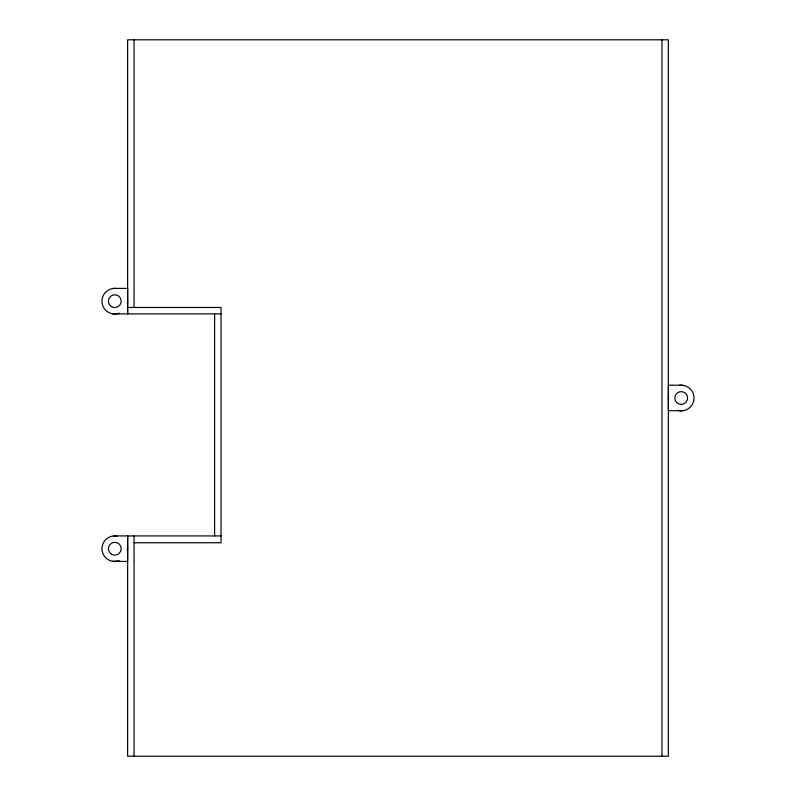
<?xml version="1.0" encoding="UTF-8"?>
<svg xmlns="http://www.w3.org/2000/svg" width="796" height="796" viewBox="0 0 796 796"><rect width="100%" height="100%" fill="white"/><g stroke="black" fill="none" stroke-linecap="round" stroke-linejoin="round"><path stroke-width="1.19" d="M116.246 561.429L127.629 561.429L127.629 535.937L127.629 756.2L668.371 756.2L668.371 39.8L127.629 39.8L127.629 313.893L127.629 288.401L113.669 288.401A12.835 12.835 0 0 0 102.017 302.311A12.835 12.835 0 0 0 115.927 313.962L119.201 313.236M677.784 410.268L680.073 410.786A12.835 12.835 0 0 0 693.983 399.134A12.835 12.835 0 0 0 682.331 385.214L668.371 385.214L668.371 410.706L679.754 410.706M127.44 303.395L127.579 300.052M127.44 550.932L127.579 547.588M112.584 561.349L119.201 560.772M678.988 385.363L682.331 385.214M680.073 410.786L683.416 410.637M127.629 307.475L221.029 307.475L221.029 542.753L134.046 542.753M116.246 313.893L221.029 313.893M115.927 561.498A12.835 12.835 0 0 1 102.017 549.847A12.835 12.835 0 0 1 113.669 535.937L221.029 535.937M113.669 288.401L117.012 288.54M112.584 313.813L115.927 313.962M113.669 535.937L117.012 536.076M668.421 396.866L668.56 400.219M661.954 39.8L661.954 756.2M214.612 313.893L214.612 535.937M134.046 39.8L134.046 307.475M134.046 535.937L134.046 756.2M110.266 305.714A6.418 6.418 0 0 0 120.992 302.838A6.418 6.418 0 0 0 113.141 294.978A6.418 6.418 0 0 0 110.266 305.714M111.589 554.275A6.418 6.418 0 0 0 121.211 548.713A6.418 6.418 0 0 0 111.589 543.161A6.418 6.418 0 0 0 111.589 554.275M676.67 402.537A6.418 6.418 0 0 0 687.396 399.662A6.418 6.418 0 0 0 679.545 391.801A6.418 6.418 0 0 0 676.67 402.537"/></g></svg>
